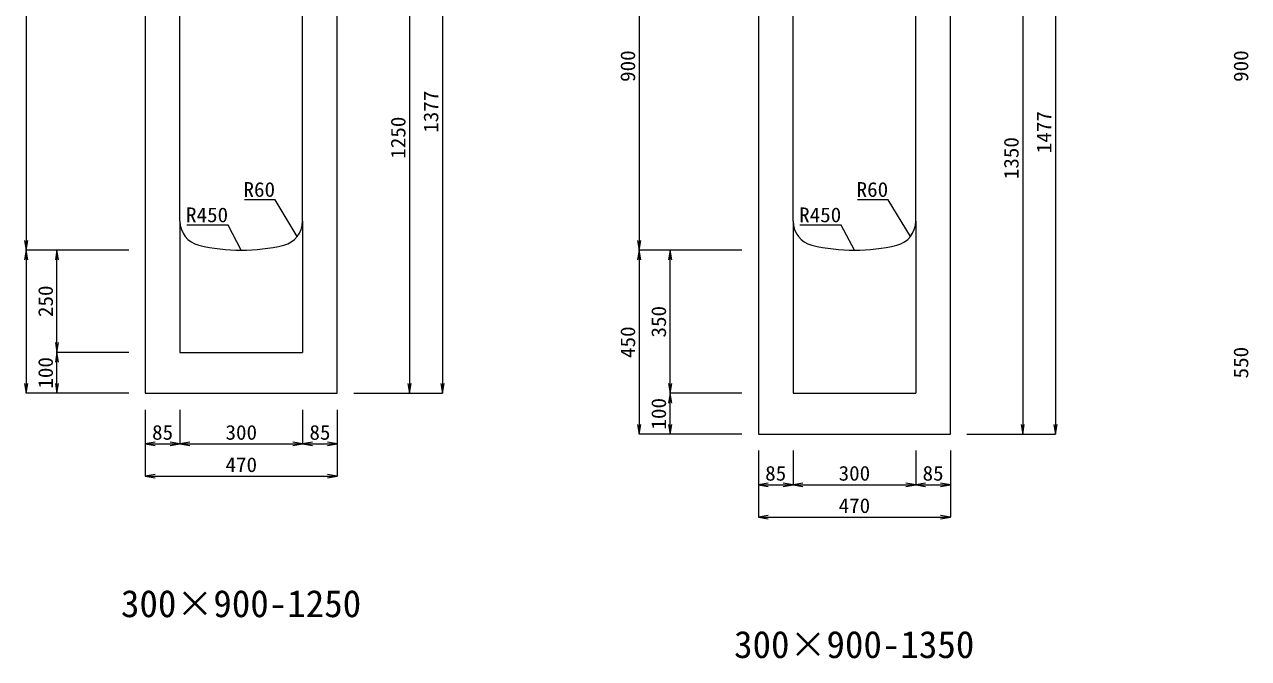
# Model space of a CAD drawing. Units: millimetres at full size. Extents: x -734 to 58102, y 49499 to 87169.
# Drawn here: x 19280 to 22275, y 61469 to 63019 of the extents above; entities that cross this region are included whole.
import ezdxf
from ezdxf.enums import TextEntityAlignment as Align

# ---------------------------------------------------------------- set-up
doc = ezdxf.new("R2010")
doc.units = ezdxf.units.MM
doc.header["$LTSCALE"] = 50
doc.linetypes.add('DASHED_SPACED', pattern=[12, 6, -6])
for name, color, linetype, lineweight in [('0_2', 7, 'DASHED_SPACED', 9), ('寸法線', 7, 'Continuous', 13), ('引出線', 4, 'Continuous', 13), ('本体', 2, 'Continuous', 20)]:
    doc.layers.add(name, color=color, linetype=linetype, lineweight=lineweight)
doc.styles.add('ＭＳ ゴシック', font='')
doc.styles.add('ＭＳ 明朝', font='')
doc.styles.get('ＭＳ ゴシック').set_extended_font_data('MS Gothic')
doc.styles.get('ＭＳ 明朝').set_extended_font_data('MS Mincho')

# ---------------------------------------------------------------- blocks, each defined once
blk = doc.blocks.new('open_arrow')
at = {"color": 0, "linetype": 'Continuous', "lineweight": -2}
blk.add_lwpolyline([(7.5, 1.25), (0, 0), (7.5, -1.25)], dxfattribs=at)

msp = doc.modelspace()

# ---------------------------------------------------------------- linework, layer by layer
at = {"layer": '寸法線'}
for p, q in [((20302.54, 63494.03), (20302.54, 62117.03)), ((21802.54, 63494.03), (21802.54, 62017.03)), ((19284.19, 63367.03), (19284.19, 62467.03)), ((20222.29, 63367.03), (20222.29, 62117.03)), ((20784.19, 63367.03), (20784.19, 62467.03)), ((21722.29, 63367.03), (21722.29, 62017.03)), ((19535.53, 62467.03), (19284.19, 62467.03)), ((19284.19, 62467.03), (19284.19, 62117.03)), ((19535.53, 62467.03), (19284.19, 62467.03)), ((19359.74, 62217.03), (19359.74, 62467.03)), ((19535.53, 62467.03), (19359.74, 62467.03)), ((21035.53, 62467.03), (20784.19, 62467.03)), ((20784.19, 62467.03), (20784.19, 62017.03)), ((21035.53, 62467.03), (20784.19, 62467.03)), ((20859.74, 62117.03), (20859.74, 62467.03)), ((21035.53, 62467.03), (20859.74, 62467.03)), ((19359.74, 62117.03), (19359.74, 62217.03)), ((19535.53, 62217.03), (19359.74, 62217.03)), ((19535.53, 62217.03), (19359.74, 62217.03)), ((19535.53, 62117.03), (19284.19, 62117.03)), ((19535.53, 62117.03), (19359.74, 62117.03)), ((20085.57, 62117.03), (20222.29, 62117.03)), ((20085.57, 62117.03), (20302.54, 62117.03)), ((21035.53, 62117.03), (20859.74, 62117.03)), ((20859.74, 62017.03), (20859.74, 62117.03)), ((21035.53, 62117.03), (20859.74, 62117.03)), ((19575.55, 62077.01), (19575.55, 61914.43)), ((19575.55, 62077.01), (19575.55, 61993.49)), ((19660.55, 62077.01), (19660.55, 61993.49)), ((19660.55, 62077.01), (19660.55, 61993.49)), ((19960.55, 62077.01), (19960.55, 61993.49)), ((19960.55, 62077.01), (19960.55, 61993.49)), ((20045.55, 62077.01), (20045.55, 61914.43)), ((20045.55, 62077.01), (20045.55, 61993.49)), ((19575.55, 61993.49), (19660.55, 61993.49)), ((19660.55, 61993.49), (19960.55, 61993.49)), ((19960.55, 61993.49), (20045.55, 61993.49)), ((21035.53, 62017.03), (20784.19, 62017.03)), ((21035.53, 62017.03), (20859.74, 62017.03)), ((21585.57, 62017.03), (21802.54, 62017.03)), ((21585.57, 62017.03), (21722.29, 62017.03)), ((21075.55, 61977.01), (21075.55, 61814.43)), ((21075.55, 61977.01), (21075.55, 61893.49)), ((21160.55, 61977.01), (21160.55, 61893.49)), ((21160.55, 61977.01), (21160.55, 61893.49)), ((21460.55, 61977.01), (21460.55, 61893.49)), ((21460.55, 61977.01), (21460.55, 61893.49)), ((21545.55, 61977.01), (21545.55, 61814.43)), ((21545.55, 61977.01), (21545.55, 61893.49)), ((19575.55, 61914.43), (20045.55, 61914.43)), ((21075.55, 61893.49), (21160.55, 61893.49)), ((21160.55, 61893.49), (21460.55, 61893.49)), ((21460.55, 61893.49), (21545.55, 61893.49)), ((21075.55, 61814.43), (21545.55, 61814.43))]:
    msp.add_line(p, q, dxfattribs=at)
at = {"layer": '引出線'}
for points in [[(19947.62, 62500.34), (19893.21, 62590.24), (19818.54, 62590.24)], [(21447.62, 62500.34), (21393.21, 62590.24), (21318.54, 62590.24)], [(19810.55, 62467.03), (19778.33, 62528.17), (19677.32, 62528.17)], [(21310.55, 62467.03), (21278.33, 62528.17), (21177.32, 62528.17)]]:
    msp.add_lwpolyline(points, dxfattribs=at)
at = {"layer": '本体'}
for p, q in [((19575.55, 63367.03), (19575.55, 62117.03)), ((19660.55, 62537.55), (19660.55, 63367.03)), ((19960.55, 62537.55), (19960.55, 63367.03)), ((20045.55, 62117.03), (20045.55, 63367.03)), ((21075.55, 63367.03), (21075.55, 62017.03)), ((21160.55, 62537.55), (21160.55, 63367.03)), ((21460.55, 62537.55), (21460.55, 63367.03)), ((21545.55, 62017.03), (21545.55, 63367.03)), ((19660.55, 62537.55), (19660.55, 62217.03)), ((19960.55, 62537.55), (19960.55, 62217.03)), ((21160.55, 62537.55), (21160.55, 62117.03)), ((21460.55, 62537.55), (21460.55, 62117.03)), ((19660.55, 62217.03), (19960.55, 62217.03)), ((19575.55, 62117.03), (20045.55, 62117.03)), ((21160.55, 62117.03), (21460.55, 62117.03)), ((21075.55, 62017.03), (21545.55, 62017.03))]:
    msp.add_line(p, q, dxfattribs=at)
for centre, radius, start, end in [((19720.55, 62537.55), 60, 180, 256.65785), ((19900.55, 62537.55), 60, 283.34237, 0), ((21220.55, 62537.55), 60, 180, 256.65785), ((21400.55, 62537.55), 60, 283.34237, 0), ((19810.55, 62917.03), 450, 256.65777, 283.34225), ((21310.55, 62917.03), 450, 256.65777, 283.34225)]:
    msp.add_arc(centre, radius, start, end, dxfattribs=at)

# ---------------------------------------------------------------- block references
at = {"layer": '寸法線', "xscale": 3.2, "yscale": 3.2}
for p, rotation in [((19284.19, 62467.03), 90), ((19284.19, 62467.03), 270), ((19359.74, 62467.03), 270), ((20784.19, 62467.03), 90), ((20784.19, 62467.03), 270), ((20859.74, 62467.03), 270), ((19359.74, 62217.03), 90), ((19359.74, 62217.03), 270), ((19284.19, 62117.03), 90), ((19359.74, 62117.03), 90), ((20222.29, 62117.03), 90), ((20302.54, 62117.03), 90), ((20859.74, 62117.03), 90), ((20859.74, 62117.03), 270), ((20784.19, 62017.03), 90), ((20859.74, 62017.03), 90), ((21722.29, 62017.03), 90), ((21802.54, 62017.03), 90), ((19660.55, 61993.49), 180), ((19960.55, 61993.49), 180), ((20045.55, 61993.49), 180), ((20045.55, 61914.43), 180), ((21160.55, 61893.49), 180), ((21460.55, 61893.49), 180), ((21545.55, 61893.49), 180), ((21545.55, 61814.43), 180)]:
    msp.add_blockref('open_arrow', p, dxfattribs=dict(at, rotation=rotation))
for p in [(19575.55, 61993.49), (19660.55, 61993.49), (19960.55, 61993.49), (19575.55, 61914.43), (21075.55, 61893.49), (21160.55, 61893.49), (21460.55, 61893.49), (21075.55, 61814.43)]:
    msp.add_blockref('open_arrow', p, dxfattribs=at)
at = {"layer": '引出線', "xscale": 0.0533, "yscale": 0.0533}
for p, rotation in [((19947.62, 62500.34), 121.2), ((21447.62, 62500.34), 121.2), ((19810.55, 62467.03), 117.8), ((21310.55, 62467.03), 117.8)]:
    msp.add_blockref('open_arrow', p, dxfattribs=dict(at, rotation=rotation))

# ---------------------------------------------------------------- texts
at = {"layer": '0_2', "style": 'ＭＳ ゴシック'}
for s, p in [('300×900-1250', (19810.07, 61602.95)), ('300×900-1350', (21310.07, 61502.95))]:
    msp.add_text(s, height=66.46, dxfattribs=at).set_placement(p, align=Align.MIDDLE_CENTER)
at = {"layer": '寸法線', "style": 'ＭＳ 明朝', "width": 1.05}
for s, p in [('900', (20756.17, 62917.03)), ('900', (22256.17, 62917.03)), ('1377', (20274.52, 62805.53)), ('1477', (21774.52, 62755.53)), ('1250', (20194.27, 62742.03)), ('1350', (21694.27, 62692.03)), ('250', (19331.72, 62342.03)), ('350', (20831.72, 62292.03)), ('450', (20756.17, 62242.03)), ('550', (22256.17, 62192.03)), ('100', (19331.72, 62167.03)), ('100', (20831.72, 62067.03))]:
    msp.add_text(s, height=36.03, rotation=90, dxfattribs=at).set_placement(p, align=Align.MIDDLE_CENTER)
for s, p in [('85', (19618.05, 62021.51)), ('300', (19810.55, 62021.51)), ('85', (20003.05, 62021.51)), ('470', (19810.55, 61942.45)), ('85', (21118.05, 61921.51)), ('300', (21310.55, 61921.51)), ('85', (21503.05, 61921.51)), ('470', (21310.55, 61842.45))]:
    msp.add_text(s, height=36.03, dxfattribs=at).set_placement(p, align=Align.MIDDLE_CENTER)
at = {"layer": '引出線', "style": 'ＭＳ 明朝', "width": 1.05}
for s, p in [('R60', (19893.21, 62633.44)), ('R60', (21393.21, 62633.44)), ('R450', (19778.33, 62571.37)), ('R450', (21278.33, 62571.37))]:
    msp.add_text(s, height=36.03, dxfattribs=at).set_placement(p, align=Align.TOP_RIGHT)

doc.saveas('drawing.dxf')
